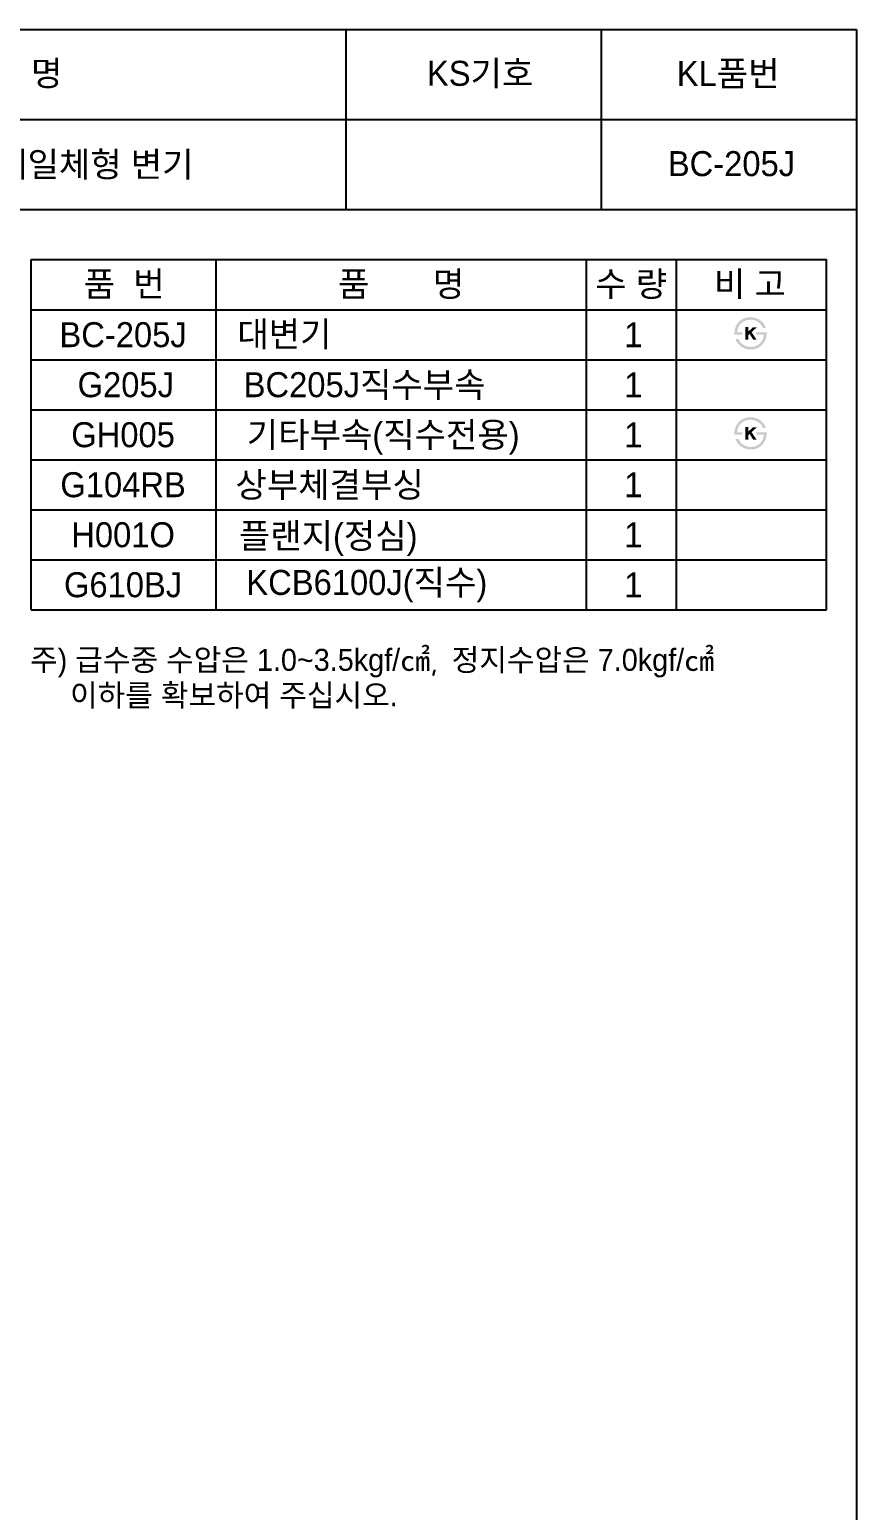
# Model space of a CAD drawing. Header units: millimetres. Extents: x 0 to 1800, y -67 to 2530.
# Drawn here: x 973 to 1800, y 1050 to 2530 of the extents above; entities that cross this region are included whole.
import ezdxf
from ezdxf.enums import TextEntityAlignment as Align

# ---------------------------------------------------------------- set-up
doc = ezdxf.new("R2010")
doc.units = ezdxf.units.MM
doc.layers.add('TEXT', color=7, linetype='Continuous')
doc.layers.add('도각라인', color=7, linetype='Continuous')
doc.styles.add('타이틀', font='H2GTRM.TTF', dxfattribs={"height": 25})

msp = doc.modelspace()

# ---------------------------------------------------------------- hatches: boundary and pattern name
at = {"layer": 'TEXT'}
for points in [[(1678.1, 2225.1), (1678.1, 2225.5), (1678.1, 2225.9), (1678.1, 2226.3), (1678.1, 2226.7), (1678.1, 2227.1), (1678.1, 2227.5), (1678.2, 2227.9), (1678.2, 2228.3), (1678.3, 2228.7), (1678.3, 2229.1), (1678.4, 2229.5), (1678.5, 2229.9), (1678.5, 2230.3), (1678.6, 2230.7), (1678.7, 2231), (1678.8, 2231.4), (1679, 2231.8), (1679.1, 2232.2), (1679.2, 2232.6), (1679.4, 2232.9), (1679.5, 2233.3), (1679.7, 2233.7), (1679.9, 2234), (1680, 2234.4), (1680.2, 2234.7), (1680.4, 2235), (1680.6, 2235.4), (1680.8, 2235.7), (1681.1, 2236), (1681.3, 2236.3), (1681.5, 2236.6), (1682, 2237.2), (1682.3, 2237.5), (1682.6, 2237.8), (1682.9, 2238.1), (1683.2, 2238.4), (1683.4, 2238.7), (1683.8, 2238.9), (1684.1, 2239.2), (1684.4, 2239.4), (1684.7, 2239.6), (1685, 2239.9), (1685.4, 2240.1), (1685.7, 2240.3), (1686.1, 2240.5), (1686.4, 2240.7), (1686.8, 2240.9), (1687.2, 2241), (1687.6, 2241.2), (1688, 2241.4), (1688.5, 2241.5), (1688.9, 2241.6), (1689.3, 2241.8), (1689.8, 2241.9), (1690.2, 2242), (1690.6, 2242.1), (1691.1, 2242.2), (1691.6, 2242.2), (1692, 2242.3), (1692.5, 2242.3), (1693, 2242.4), (1693.5, 2242.4), (1694, 2242.4), (1694.7, 2242.4), (1695.1, 2242.3), (1695.5, 2242.3), (1695.9, 2242.3), (1696.2, 2242.2), (1696.6, 2242.2), (1696.9, 2242.2), (1697.3, 2242.1), (1697.6, 2242), (1698, 2242), (1698.3, 2241.9), (1698.7, 2241.8), (1699, 2241.7), (1699.3, 2241.6), (1699.6, 2241.5), (1700, 2241.4), (1700.3, 2241.3), (1700.6, 2241.2), (1700.9, 2241), (1701.2, 2240.9), (1701.5, 2240.8), (1701.8, 2240.6), (1702.1, 2240.4), (1702.4, 2240.3), (1702.7, 2240.1), (1703, 2239.9), (1703.3, 2239.8), (1703.5, 2239.6), (1703.8, 2239.4), (1704.1, 2239.2), (1704.3, 2239), (1704.8, 2238.6), (1705.2, 2238.3), (1705.6, 2237.9), (1705.9, 2237.5), (1706.3, 2237.1), (1706.7, 2236.7), (1707, 2236.3), (1707.3, 2235.8), (1707.7, 2235.4), (1708, 2234.9), (1708.3, 2234.4), (1708.6, 2233.9), (1708.8, 2233.4), (1709.1, 2232.9), (1709.3, 2232.4), (1709.6, 2231.8), (1709.6, 2231.8), (1706.5, 2231.8), (1706.5, 2231.8), (1706.4, 2232), (1706.3, 2232.2), (1706.3, 2232.3), (1706.2, 2232.5), (1706.1, 2232.7), (1706, 2232.9), (1705.9, 2233), (1705.9, 2233.2), (1705.8, 2233.4), (1705.7, 2233.5), (1705.6, 2233.7), (1705.5, 2233.9), (1705.4, 2234), (1705.3, 2234.2), (1705.1, 2234.4), (1705, 2234.5), (1704.9, 2234.7), (1704.8, 2234.8), (1704.5, 2235.2), (1704.2, 2235.5), (1703.9, 2235.8), (1703.6, 2236.1), (1703.3, 2236.4), (1702.9, 2236.7), (1702.6, 2237), (1702.4, 2237.2), (1702.1, 2237.3), (1701.9, 2237.5), (1701.7, 2237.7), (1701.4, 2237.8), (1701.2, 2238), (1700.9, 2238.1), (1700.7, 2238.3), (1700.4, 2238.4), (1700.2, 2238.5), (1699.9, 2238.6), (1699.7, 2238.8), (1699.4, 2238.9), (1699.2, 2239), (1698.9, 2239.1), (1698.7, 2239.2), (1698.4, 2239.3), (1698.1, 2239.3), (1697.9, 2239.4), (1697.6, 2239.5), (1697.3, 2239.5), (1697.1, 2239.6), (1696.8, 2239.7), (1696.5, 2239.7), (1696.2, 2239.8), (1696, 2239.8), (1695.7, 2239.8), (1695.4, 2239.8), (1695.1, 2239.9), (1694.8, 2239.9), (1694.5, 2239.9), (1694.3, 2239.9), (1693.9, 2239.9), (1693.6, 2239.9), (1693.2, 2239.9), (1692.9, 2239.8), (1692.6, 2239.8), (1692.2, 2239.8), (1691.9, 2239.7), (1691.6, 2239.7), (1691.3, 2239.6), (1690.9, 2239.6), (1690.6, 2239.5), (1690.3, 2239.4), (1690, 2239.3), (1689.7, 2239.2), (1689.4, 2239.2), (1689.1, 2239.1), (1688.8, 2238.9), (1688.6, 2238.8), (1688.3, 2238.7), (1688, 2238.6), (1687.7, 2238.5), (1687.5, 2238.3), (1687.2, 2238.2), (1686.9, 2238), (1686.7, 2237.9), (1686.4, 2237.7), (1686.2, 2237.5), (1685.9, 2237.3), (1685.7, 2237.1), (1685.4, 2237), (1685.2, 2236.8), (1685, 2236.5), (1684.7, 2236.3), (1684.5, 2236.1), (1684.3, 2235.9), (1684.1, 2235.7), (1683.9, 2235.4), (1683.7, 2235.2), (1683.5, 2234.9), (1683.3, 2234.7), (1683.1, 2234.4), (1682.9, 2234.2), (1682.8, 2233.9), (1682.6, 2233.6), (1682.5, 2233.4), (1682.3, 2233.1), (1682.2, 2232.8), (1682.1, 2232.5), (1681.9, 2232.3), (1681.8, 2232), (1681.7, 2231.7), (1681.6, 2231.4), (1681.5, 2231.1), (1681.4, 2230.8), (1681.3, 2230.4), (1681.3, 2230.1), (1681.2, 2229.8), (1681.1, 2229.5), (1681.1, 2229.1), (1681, 2228.8), (1681, 2228.5), (1680.9, 2228.1), (1680.9, 2227.8), (1680.9, 2227.4), (1680.9, 2227.4), (1686.1, 2227.4), (1686.1, 2227.4), (1686.1, 2227.4), (1686.1, 2225.1), (1686.1, 2225.1), (1686.1, 2225.1), (1678.1, 2225.1)], [(1710.3, 2227.4), (1710.3, 2227), (1710.3, 2226.6), (1710.3, 2226.1), (1710.3, 2225.7), (1710.2, 2225.3), (1710.2, 2224.8), (1710.1, 2224.4), (1710.1, 2224), (1710, 2223.6), (1709.9, 2223.1), (1709.8, 2222.7), (1709.7, 2222.3), (1709.6, 2221.9), (1709.5, 2221.5), (1709.4, 2221.1), (1709.3, 2220.7), (1709.1, 2220.3), (1709, 2219.9), (1708.8, 2219.6), (1708.6, 2219.2), (1708.5, 2218.8), (1708.3, 2218.5), (1708.1, 2218.1), (1707.9, 2217.8), (1707.7, 2217.4), (1707.5, 2217.1), (1707.3, 2216.8), (1707.1, 2216.5), (1706.8, 2216.1), (1706.6, 2215.8), (1706.3, 2215.5), (1706.1, 2215.2), (1705.8, 2214.9), (1705.5, 2214.6), (1705.2, 2214.4), (1705, 2214.1), (1704.7, 2213.8), (1704.4, 2213.6), (1704.1, 2213.4), (1703.8, 2213.1), (1703.4, 2212.9), (1703.1, 2212.7), (1702.8, 2212.5), (1702.5, 2212.3), (1702.1, 2212.1), (1701.8, 2211.9), (1701.4, 2211.7), (1701.1, 2211.6), (1700.7, 2211.4), (1700.3, 2211.3), (1700, 2211.1), (1699.6, 2211), (1699.2, 2210.9), (1698.8, 2210.7), (1698.5, 2210.6), (1698.1, 2210.6), (1697.7, 2210.5), (1697.3, 2210.4), (1696.9, 2210.4), (1696.5, 2210.3), (1696.1, 2210.3), (1695.7, 2210.2), (1695.3, 2210.2), (1694.9, 2210.2), (1694.2, 2210.2), (1693.5, 2210.3), (1692.9, 2210.3), (1692.3, 2210.4), (1691.6, 2210.5), (1691.3, 2210.5), (1691, 2210.6), (1690.7, 2210.6), (1690.4, 2210.7), (1690.1, 2210.8), (1689.8, 2210.8), (1689.5, 2210.9), (1689.2, 2211), (1689, 2211.1), (1688.7, 2211.2), (1688.4, 2211.3), (1688.1, 2211.4), (1687.8, 2211.5), (1687.6, 2211.7), (1687.3, 2211.8), (1687, 2211.9), (1686.7, 2212), (1686.5, 2212.2), (1686.2, 2212.3), (1686, 2212.5), (1685.7, 2212.6), (1685.2, 2213), (1684.9, 2213.1), (1684.7, 2213.3), (1684.4, 2213.5), (1684.2, 2213.7), (1683.9, 2213.9), (1683.7, 2214.1), (1683.4, 2214.3), (1683.2, 2214.5), (1683, 2214.7), (1682.7, 2215), (1682.5, 2215.2), (1682.3, 2215.4), (1682.1, 2215.7), (1681.9, 2215.9), (1681.7, 2216.2), (1681.5, 2216.4), (1681.3, 2216.7), (1681.1, 2216.9), (1680.9, 2217.2), (1680.7, 2217.5), (1680.6, 2217.7), (1680.4, 2218), (1680.2, 2218.3), (1680.1, 2218.6), (1679.9, 2218.9), (1679.7, 2219.2), (1679.6, 2219.5), (1679.3, 2220.1), (1679, 2220.8), (1679, 2220.8), (1682, 2220.8), (1682, 2220.8), (1682.2, 2220.4), (1682.4, 2219.9), (1682.7, 2219.5), (1682.9, 2219.1), (1683.2, 2218.8), (1683.4, 2218.4), (1683.7, 2218), (1684, 2217.7), (1684.2, 2217.4), (1684.5, 2217), (1684.8, 2216.7), (1685.1, 2216.4), (1685.4, 2216.2), (1685.7, 2215.9), (1686, 2215.6), (1686.3, 2215.4), (1686.5, 2215.2), (1686.7, 2215), (1686.9, 2214.9), (1687.2, 2214.7), (1687.4, 2214.6), (1687.7, 2214.4), (1687.9, 2214.3), (1688.1, 2214.2), (1688.4, 2214), (1688.6, 2213.9), (1688.9, 2213.8), (1689.2, 2213.7), (1689.4, 2213.6), (1689.7, 2213.5), (1689.9, 2213.4), (1690.2, 2213.3), (1690.5, 2213.3), (1690.8, 2213.2), (1691, 2213.1), (1691.3, 2213.1), (1691.6, 2213), (1691.9, 2213), (1692.2, 2212.9), (1692.5, 2212.9), (1692.7, 2212.9), (1693, 2212.8), (1693.3, 2212.8), (1693.6, 2212.8), (1693.9, 2212.8), (1694.3, 2212.8), (1694.6, 2212.8), (1695.4, 2212.8), (1695.7, 2212.8), (1696, 2212.9), (1696.2, 2212.9), (1696.5, 2212.9), (1696.8, 2213), (1697, 2213), (1697.3, 2213), (1697.6, 2213.1), (1697.8, 2213.2), (1698.1, 2213.2), (1698.3, 2213.3), (1698.6, 2213.4), (1698.8, 2213.5), (1699.1, 2213.5), (1699.3, 2213.6), (1699.6, 2213.7), (1699.8, 2213.8), (1700.1, 2213.9), (1700.3, 2214.1), (1700.5, 2214.2), (1700.8, 2214.3), (1701, 2214.4), (1701.3, 2214.6), (1701.5, 2214.7), (1701.7, 2214.9), (1702, 2215), (1702.2, 2215.2), (1702.4, 2215.3), (1702.6, 2215.5), (1702.9, 2215.7), (1703.1, 2215.9), (1703.4, 2216.1), (1703.6, 2216.3), (1703.8, 2216.6), (1704.1, 2216.8), (1704.3, 2217), (1704.5, 2217.3), (1704.7, 2217.5), (1704.9, 2217.8), (1705.1, 2218.1), (1705.3, 2218.3), (1705.5, 2218.6), (1705.6, 2218.9), (1705.8, 2219.2), (1705.9, 2219.4), (1706.1, 2219.7), (1706.2, 2220), (1706.4, 2220.3), (1706.5, 2220.6), (1706.6, 2220.9), (1706.7, 2221.3), (1706.8, 2221.6), (1706.9, 2221.9), (1707, 2222.2), (1707.1, 2222.6), (1707.2, 2222.9), (1707.3, 2223.3), (1707.3, 2223.6), (1707.4, 2224), (1707.4, 2224.3), (1707.5, 2224.7), (1707.5, 2225.1), (1707.5, 2225.1), (1700.1, 2225.1), (1700.1, 2225.1), (1700.1, 2225.1), (1700.1, 2227.4), (1700.1, 2227.4), (1700.1, 2227.4), (1710.3, 2227.4)], [(1691.9, 2228.1), (1696.7, 2232.5), (1700.6, 2232.5), (1695.2, 2227.5), (1700.2, 2220), (1696.8, 2220), (1693.3, 2225.7), (1691.9, 2224.5), (1691.9, 2220), (1688.9, 2220), (1688.9, 2232.6), (1691.9, 2232.6)], [(1678.1, 2125.1), (1678.1, 2125.5), (1678.1, 2125.9), (1678.1, 2126.3), (1678.1, 2126.7), (1678.1, 2127.1), (1678.1, 2127.5), (1678.2, 2127.9), (1678.2, 2128.3), (1678.3, 2128.7), (1678.3, 2129.1), (1678.4, 2129.5), (1678.5, 2129.9), (1678.5, 2130.3), (1678.6, 2130.7), (1678.7, 2131), (1678.8, 2131.4), (1679, 2131.8), (1679.1, 2132.2), (1679.2, 2132.6), (1679.4, 2132.9), (1679.5, 2133.3), (1679.7, 2133.7), (1679.9, 2134), (1680, 2134.4), (1680.2, 2134.7), (1680.4, 2135), (1680.6, 2135.4), (1680.8, 2135.7), (1681.1, 2136), (1681.3, 2136.3), (1681.5, 2136.6), (1682, 2137.2), (1682.3, 2137.5), (1682.6, 2137.8), (1682.9, 2138.1), (1683.2, 2138.4), (1683.4, 2138.7), (1683.8, 2138.9), (1684.1, 2139.2), (1684.4, 2139.4), (1684.7, 2139.6), (1685, 2139.9), (1685.4, 2140.1), (1685.7, 2140.3), (1686.1, 2140.5), (1686.4, 2140.7), (1686.8, 2140.9), (1687.2, 2141), (1687.6, 2141.2), (1688, 2141.4), (1688.5, 2141.5), (1688.9, 2141.6), (1689.3, 2141.8), (1689.8, 2141.9), (1690.2, 2142), (1690.6, 2142.1), (1691.1, 2142.2), (1691.6, 2142.2), (1692, 2142.3), (1692.5, 2142.3), (1693, 2142.4), (1693.5, 2142.4), (1694, 2142.4), (1694.7, 2142.4), (1695.1, 2142.3), (1695.5, 2142.3), (1695.9, 2142.3), (1696.2, 2142.2), (1696.6, 2142.2), (1696.9, 2142.2), (1697.3, 2142.1), (1697.6, 2142), (1698, 2142), (1698.3, 2141.9), (1698.7, 2141.8), (1699, 2141.7), (1699.3, 2141.6), (1699.6, 2141.5), (1700, 2141.4), (1700.3, 2141.3), (1700.6, 2141.2), (1700.9, 2141), (1701.2, 2140.9), (1701.5, 2140.8), (1701.8, 2140.6), (1702.1, 2140.4), (1702.4, 2140.3), (1702.7, 2140.1), (1703, 2139.9), (1703.3, 2139.8), (1703.5, 2139.6), (1703.8, 2139.4), (1704.1, 2139.2), (1704.3, 2139), (1704.8, 2138.6), (1705.2, 2138.3), (1705.6, 2137.9), (1705.9, 2137.5), (1706.3, 2137.1), (1706.7, 2136.7), (1707, 2136.3), (1707.3, 2135.8), (1707.7, 2135.4), (1708, 2134.9), (1708.3, 2134.4), (1708.6, 2133.9), (1708.8, 2133.4), (1709.1, 2132.9), (1709.3, 2132.4), (1709.6, 2131.8), (1709.6, 2131.8), (1706.5, 2131.8), (1706.5, 2131.8), (1706.4, 2132), (1706.3, 2132.2), (1706.3, 2132.3), (1706.2, 2132.5), (1706.1, 2132.7), (1706, 2132.9), (1705.9, 2133), (1705.9, 2133.2), (1705.8, 2133.4), (1705.7, 2133.5), (1705.6, 2133.7), (1705.5, 2133.9), (1705.4, 2134), (1705.3, 2134.2), (1705.1, 2134.4), (1705, 2134.5), (1704.9, 2134.7), (1704.8, 2134.8), (1704.5, 2135.2), (1704.2, 2135.5), (1703.9, 2135.8), (1703.6, 2136.1), (1703.3, 2136.4), (1702.9, 2136.7), (1702.6, 2137), (1702.4, 2137.2), (1702.1, 2137.3), (1701.9, 2137.5), (1701.7, 2137.7), (1701.4, 2137.8), (1701.2, 2138), (1700.9, 2138.1), (1700.7, 2138.3), (1700.4, 2138.4), (1700.2, 2138.5), (1699.9, 2138.6), (1699.7, 2138.8), (1699.4, 2138.9), (1699.2, 2139), (1698.9, 2139.1), (1698.7, 2139.2), (1698.4, 2139.3), (1698.1, 2139.3), (1697.9, 2139.4), (1697.6, 2139.5), (1697.3, 2139.5), (1697.1, 2139.6), (1696.8, 2139.7), (1696.5, 2139.7), (1696.2, 2139.8), (1696, 2139.8), (1695.7, 2139.8), (1695.4, 2139.8), (1695.1, 2139.9), (1694.8, 2139.9), (1694.5, 2139.9), (1694.3, 2139.9), (1693.9, 2139.9), (1693.6, 2139.9), (1693.2, 2139.9), (1692.9, 2139.8), (1692.6, 2139.8), (1692.2, 2139.8), (1691.9, 2139.7), (1691.6, 2139.7), (1691.3, 2139.6), (1690.9, 2139.6), (1690.6, 2139.5), (1690.3, 2139.4), (1690, 2139.3), (1689.7, 2139.2), (1689.4, 2139.2), (1689.1, 2139.1), (1688.8, 2138.9), (1688.6, 2138.8), (1688.3, 2138.7), (1688, 2138.6), (1687.7, 2138.5), (1687.5, 2138.3), (1687.2, 2138.2), (1686.9, 2138), (1686.7, 2137.9), (1686.4, 2137.7), (1686.2, 2137.5), (1685.9, 2137.3), (1685.7, 2137.1), (1685.4, 2137), (1685.2, 2136.8), (1685, 2136.5), (1684.7, 2136.3), (1684.5, 2136.1), (1684.3, 2135.9), (1684.1, 2135.7), (1683.9, 2135.4), (1683.7, 2135.2), (1683.5, 2134.9), (1683.3, 2134.7), (1683.1, 2134.4), (1682.9, 2134.2), (1682.8, 2133.9), (1682.6, 2133.6), (1682.5, 2133.4), (1682.3, 2133.1), (1682.2, 2132.8), (1682.1, 2132.5), (1681.9, 2132.3), (1681.8, 2132), (1681.7, 2131.7), (1681.6, 2131.4), (1681.5, 2131.1), (1681.4, 2130.8), (1681.3, 2130.4), (1681.3, 2130.1), (1681.2, 2129.8), (1681.1, 2129.5), (1681.1, 2129.1), (1681, 2128.8), (1681, 2128.5), (1680.9, 2128.1), (1680.9, 2127.8), (1680.9, 2127.4), (1680.9, 2127.4), (1686.1, 2127.4), (1686.1, 2127.4), (1686.1, 2127.4), (1686.1, 2125.1), (1686.1, 2125.1), (1686.1, 2125.1), (1678.1, 2125.1)], [(1691.9, 2128.1), (1696.7, 2132.5), (1700.6, 2132.5), (1695.2, 2127.5), (1700.2, 2120), (1696.8, 2120), (1693.3, 2125.7), (1691.9, 2124.5), (1691.9, 2120), (1688.9, 2120), (1688.9, 2132.6), (1691.9, 2132.6)], [(1710.3, 2127.4), (1710.3, 2127), (1710.3, 2126.6), (1710.3, 2126.1), (1710.3, 2125.7), (1710.2, 2125.3), (1710.2, 2124.8), (1710.1, 2124.4), (1710.1, 2124), (1710, 2123.6), (1709.9, 2123.1), (1709.8, 2122.7), (1709.7, 2122.3), (1709.6, 2121.9), (1709.5, 2121.5), (1709.4, 2121.1), (1709.3, 2120.7), (1709.1, 2120.3), (1709, 2119.9), (1708.8, 2119.6), (1708.6, 2119.2), (1708.5, 2118.8), (1708.3, 2118.5), (1708.1, 2118.1), (1707.9, 2117.8), (1707.7, 2117.4), (1707.5, 2117.1), (1707.3, 2116.8), (1707.1, 2116.5), (1706.8, 2116.1), (1706.6, 2115.8), (1706.3, 2115.5), (1706.1, 2115.2), (1705.8, 2114.9), (1705.5, 2114.6), (1705.2, 2114.4), (1705, 2114.1), (1704.7, 2113.8), (1704.4, 2113.6), (1704.1, 2113.4), (1703.8, 2113.1), (1703.4, 2112.9), (1703.1, 2112.7), (1702.8, 2112.5), (1702.5, 2112.3), (1702.1, 2112.1), (1701.8, 2111.9), (1701.4, 2111.7), (1701.1, 2111.6), (1700.7, 2111.4), (1700.3, 2111.3), (1700, 2111.1), (1699.6, 2111), (1699.2, 2110.9), (1698.8, 2110.7), (1698.5, 2110.6), (1698.1, 2110.6), (1697.7, 2110.5), (1697.3, 2110.4), (1696.9, 2110.4), (1696.5, 2110.3), (1696.1, 2110.3), (1695.7, 2110.2), (1695.3, 2110.2), (1694.9, 2110.2), (1694.2, 2110.2), (1693.5, 2110.3), (1692.9, 2110.3), (1692.3, 2110.4), (1691.6, 2110.5), (1691.3, 2110.5), (1691, 2110.6), (1690.7, 2110.6), (1690.4, 2110.7), (1690.1, 2110.8), (1689.8, 2110.8), (1689.5, 2110.9), (1689.2, 2111), (1689, 2111.1), (1688.7, 2111.2), (1688.4, 2111.3), (1688.1, 2111.4), (1687.8, 2111.5), (1687.6, 2111.7), (1687.3, 2111.8), (1687, 2111.9), (1686.7, 2112), (1686.5, 2112.2), (1686.2, 2112.3), (1686, 2112.5), (1685.7, 2112.6), (1685.2, 2113), (1684.9, 2113.1), (1684.7, 2113.3), (1684.4, 2113.5), (1684.2, 2113.7), (1683.9, 2113.9), (1683.7, 2114.1), (1683.4, 2114.3), (1683.2, 2114.5), (1683, 2114.7), (1682.7, 2115), (1682.5, 2115.2), (1682.3, 2115.4), (1682.1, 2115.7), (1681.9, 2115.9), (1681.7, 2116.2), (1681.5, 2116.4), (1681.3, 2116.7), (1681.1, 2116.9), (1680.9, 2117.2), (1680.7, 2117.5), (1680.6, 2117.7), (1680.4, 2118), (1680.2, 2118.3), (1680.1, 2118.6), (1679.9, 2118.9), (1679.7, 2119.2), (1679.6, 2119.5), (1679.3, 2120.1), (1679, 2120.8), (1679, 2120.8), (1682, 2120.8), (1682, 2120.8), (1682.2, 2120.4), (1682.4, 2119.9), (1682.7, 2119.5), (1682.9, 2119.1), (1683.2, 2118.8), (1683.4, 2118.4), (1683.7, 2118), (1684, 2117.7), (1684.2, 2117.4), (1684.5, 2117), (1684.8, 2116.7), (1685.1, 2116.4), (1685.4, 2116.2), (1685.7, 2115.9), (1686, 2115.6), (1686.3, 2115.4), (1686.5, 2115.2), (1686.7, 2115), (1686.9, 2114.9), (1687.2, 2114.7), (1687.4, 2114.6), (1687.7, 2114.4), (1687.9, 2114.3), (1688.1, 2114.2), (1688.4, 2114), (1688.6, 2113.9), (1688.9, 2113.8), (1689.2, 2113.7), (1689.4, 2113.6), (1689.7, 2113.5), (1689.9, 2113.4), (1690.2, 2113.3), (1690.5, 2113.3), (1690.8, 2113.2), (1691, 2113.1), (1691.3, 2113.1), (1691.6, 2113), (1691.9, 2113), (1692.2, 2112.9), (1692.5, 2112.9), (1692.7, 2112.9), (1693, 2112.8), (1693.3, 2112.8), (1693.6, 2112.8), (1693.9, 2112.8), (1694.3, 2112.8), (1694.6, 2112.8), (1695.4, 2112.8), (1695.7, 2112.8), (1696, 2112.9), (1696.2, 2112.9), (1696.5, 2112.9), (1696.8, 2113), (1697, 2113), (1697.3, 2113), (1697.6, 2113.1), (1697.8, 2113.2), (1698.1, 2113.2), (1698.3, 2113.3), (1698.6, 2113.4), (1698.8, 2113.5), (1699.1, 2113.5), (1699.3, 2113.6), (1699.6, 2113.7), (1699.8, 2113.8), (1700.1, 2113.9), (1700.3, 2114.1), (1700.5, 2114.2), (1700.8, 2114.3), (1701, 2114.4), (1701.3, 2114.6), (1701.5, 2114.7), (1701.7, 2114.9), (1702, 2115), (1702.2, 2115.2), (1702.4, 2115.3), (1702.6, 2115.5), (1702.9, 2115.7), (1703.1, 2115.9), (1703.4, 2116.1), (1703.6, 2116.3), (1703.8, 2116.6), (1704.1, 2116.8), (1704.3, 2117), (1704.5, 2117.3), (1704.7, 2117.5), (1704.9, 2117.8), (1705.1, 2118.1), (1705.3, 2118.3), (1705.5, 2118.6), (1705.6, 2118.9), (1705.8, 2119.2), (1705.9, 2119.4), (1706.1, 2119.7), (1706.2, 2120), (1706.4, 2120.3), (1706.5, 2120.6), (1706.6, 2120.9), (1706.7, 2121.3), (1706.8, 2121.6), (1706.9, 2121.9), (1707, 2122.2), (1707.1, 2122.6), (1707.2, 2122.9), (1707.3, 2123.3), (1707.3, 2123.6), (1707.4, 2124), (1707.4, 2124.3), (1707.5, 2124.7), (1707.5, 2125.1), (1707.5, 2125.1), (1700.1, 2125.1), (1700.1, 2125.1), (1700.1, 2125.1), (1700.1, 2127.4), (1700.1, 2127.4), (1700.1, 2127.4), (1710.3, 2127.4)]]:
    msp.add_hatch(color=256, dxfattribs=at).paths.add_polyline_path(points, flags=0)

# ---------------------------------------------------------------- linework, layer by layer
at = {"layer": '도각라인', "color": 7}
for p, q in [((0, 2530), (1800, 2530)), ((1290, 2350), (1290, 2530)), ((1545, 2350), (1545, 2530)), ((520, 2440), (1800, 2440)), ((0, 2350), (1800, 2350)), ((975, 1950), (975, 2300)), ((975, 2300), (1770, 2300)), ((1160, 1950), (1160, 2300)), ((1530, 1950), (1530, 2300)), ((1620, 1950), (1620, 2300)), ((1770, 1950), (1770, 2300)), ((975, 2250), (1770, 2250)), ((975, 2200), (1770, 2200)), ((975, 2150), (1770, 2150)), ((975, 2100), (1770, 2100)), ((975, 2050), (1770, 2050)), ((975, 2000), (1770, 2000)), ((975, 1950), (1770, 1950))]:
    msp.add_line(p, q, dxfattribs=at)
at = {"layer": '도각라인'}
msp.add_line((1800, 2530), (1800, 0), dxfattribs=at)

# ---------------------------------------------------------------- texts
at = {"layer": 'TEXT', "style": '타이틀'}
for s, p in [('품             명', (915.7, 2486.4)), ('KS기호', (1423.8, 2486.3)), ('KL품번', (1671.8, 2486.1)), ('절수형 전자식 비데일체형 변기', (919.7, 2395.3)), ('BC-205J', (1675.1, 2396)), ('품  번', (1067.9, 2275.7)), ('품       명', (1344.8, 2275.7)), ('수 량', (1574.8, 2275.7)), ('비 고', (1693.6, 2275.7)), ('BC-205J', (1066.8, 2225)), ('대변기', (1228.1, 2225.6)), ('1', (1577, 2225)), ('G205J', (1069.5, 2175)), ('BC205J직수부속', (1308.3, 2175)), ('1', (1577, 2174.9)), ('GH005', (1066.8, 2125)), ('기타부속(직수전용)', (1326.9, 2125)), ('1', (1577, 2124.9)), ('G104RB', (1066.8, 2075)), ('상부체결부싱', (1273.3, 2075)), ('1', (1577, 2075)), ('H001O', (1066.8, 2025)), ('플랜지(정심)', (1271.9, 2023.9)), ('1', (1577, 2025)), ('G610BJ', (1066.8, 1975)), ('KCB6100J(직수)', (1310.5, 1977.3)), ('1', (1577, 1975))]:
    msp.add_text(s, height=25, dxfattribs=at).set_placement(p, align=Align.MIDDLE_CENTER)
at = {"layer": 'TEXT', "insert": (973.8, 1910.9), "char_height": 22, "width": 874.798, "attachment_point": 1, "line_spacing_factor": 0.963855, "style": '타이틀'}
msp.add_mtext('\\A1;주) 급수중 수압은 1.0~3.5kgf/㎠{\\fISOCPEUR|b0|i0|c0|p34;, }정지수압은 7.0kgf/㎠{\\fISOCPEUR|b0|i0|c0|p34; }\\P     이하를 확보하여 주십시오.', dxfattribs=at)

doc.saveas('drawing.dxf')
